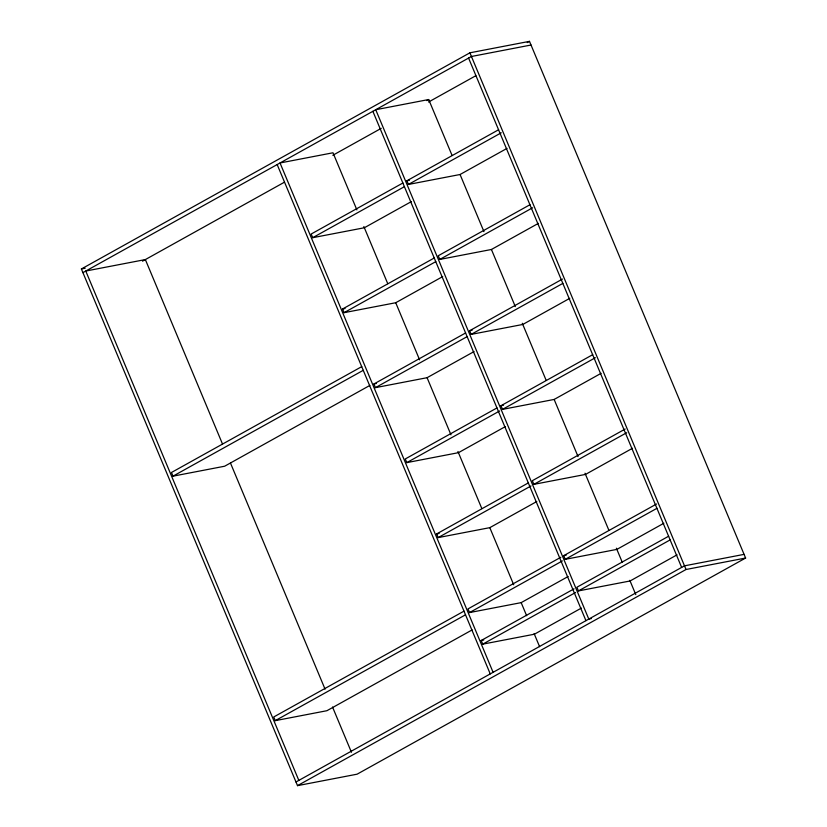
<?xml version="1.0" encoding="UTF-8"?>
<svg xmlns="http://www.w3.org/2000/svg" width="827" height="827" viewBox="0 0 827 827"><rect width="100%" height="100%" fill="white"/><g stroke="black" fill="none" stroke-linecap="round" stroke-linejoin="round"><path stroke-width="1.24" d="M81.387 268.961L469.901 52.814L529.487 41.35L745.613 558.039L357.099 774.186L297.513 785.65L81.387 268.961L85.181 268.227M82.917 272.631L471.431 56.484L531.017 45.02M527.233 42.601L529.487 41.35M426.794 100.594L428.696 99.529L452.09 155.466M142.502 261.167L284.395 182.219M332.816 155.28L381.237 128.34M428.541 102.031L475.835 75.712M402.914 182.994L311.179 234.02L312.72 237.69L364.356 227.756L411.339 201.612M507.044 148.374L460.06 174.507L408.414 184.452L406.884 180.782L498.609 129.746M312.72 237.69L404.444 186.664M408.414 184.452L501.265 132.796M442.703 276.59L395.719 302.734L344.084 312.668L342.543 308.998L434.278 257.972M529.973 204.724L438.248 255.76L439.778 259.43L491.424 249.485L538.408 223.352M344.084 312.668L435.808 261.632M439.778 259.43L532.629 207.773M361.75 366.63L171.468 472.486L173.008 476.156L224.644 466.221L369.886 385.413M173.008 476.156L363.28 370.3M474.067 351.568L427.083 377.701L375.448 387.646L373.907 383.976L465.642 332.95M569.772 298.33L522.788 324.463L471.142 334.397L469.612 330.738L562.453 279.081M375.448 387.646L467.172 336.61M471.142 334.397L562.877 283.372M496.996 407.918L405.271 458.954L406.801 462.624L458.447 452.679L505.431 426.546M601.136 373.308L554.152 399.441L502.506 409.375L500.976 405.716L592.701 354.68M406.801 462.624L499.653 410.967M502.506 409.375L595.357 357.729M536.795 501.524L489.811 527.657L438.165 537.602L436.635 533.932L528.36 482.896M625.181 429.037L532.34 480.694L533.87 484.353L585.516 474.419L632.49 448.275M438.165 537.602L531.017 485.945M533.87 484.353L626.721 432.707M464.019 611.122L273.737 716.978L275.277 720.648L326.913 710.713L472.155 629.905M560.851 557.253L467.999 608.91L469.529 612.58L521.175 602.635L568.159 576.502M663.854 523.253L616.88 549.397L565.234 559.331L563.704 555.661L656.545 504.015M275.277 720.648L465.549 614.792M469.529 612.58L562.381 560.923M565.234 559.331L656.958 508.305M581.371 608.083L534.387 634.216L482.741 644.15L481.211 640.491L574.052 588.834M668.64 536.216L576.915 587.242L578.445 590.912L630.081 580.978L677.065 554.834M482.741 644.15L575.592 592.504M578.445 590.912L670.17 539.886M295.983 781.98L684.498 565.833L744.083 554.369M297.513 785.65L686.028 569.503L745.613 558.039M428.696 99.529L375.727 109.722L588.793 619.082L591.315 618.596M406.884 180.782L409.406 180.296M342.543 308.998L345.066 308.512M469.612 330.738L472.134 330.252M373.907 383.976L376.43 383.49M500.976 405.716L503.488 405.23M436.635 533.932L439.158 533.446M563.704 555.661L566.216 555.186M481.211 640.491L483.733 640.005M469.901 52.814L686.028 569.503M468.578 58.076L681.644 567.425M460.06 174.507L483.95 231.632M491.424 249.485L515.314 306.61M522.282 323.264L546.182 380.389M554.142 399.431L578.042 456.556M585.009 473.22L608.91 530.345M616.373 548.198L622.349 562.474M629.812 580.327L635.787 594.603M372.874 111.314L585.94 620.663M356.892 209.903L332.992 152.778L280.033 162.971L493.099 672.32M363.859 226.557L387.749 283.682M395.719 302.723L419.609 359.848M427.083 377.701L450.973 434.826M457.941 451.49L481.841 508.605M489.801 527.647L513.701 584.772M521.165 602.625L526.644 615.712M534.108 633.565L539.586 646.662M277.169 164.552L490.246 673.912M222.515 444.037L145.356 259.575L85.77 271.039L298.836 780.399M230.485 463.079L325.073 689.191M332.537 707.044L351.454 752.27"/></g></svg>
